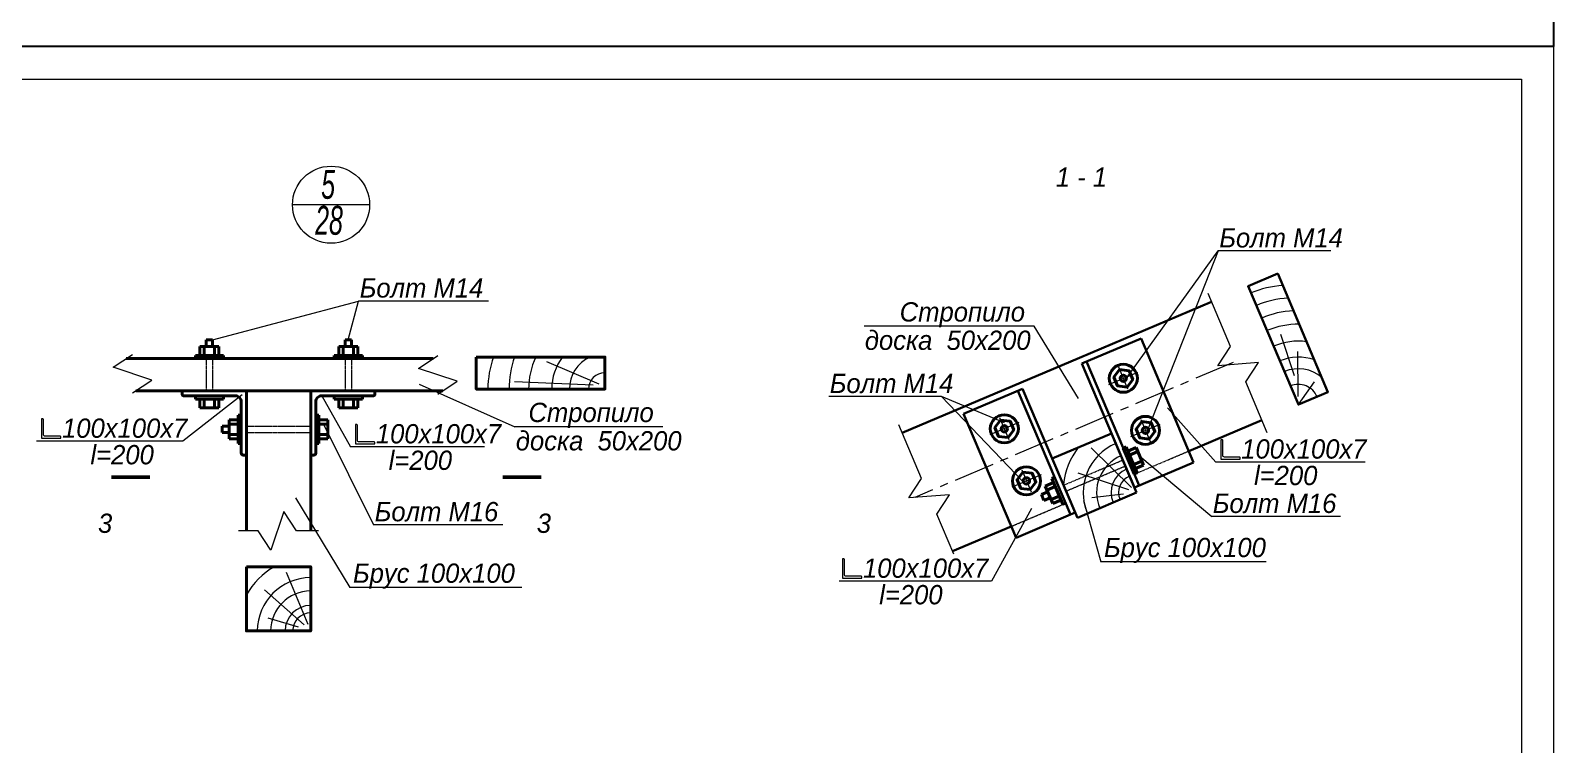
# Model space of a CAD drawing. Header units: millimetres. Extents: x 1582001 to 3303937, y 226471 to 491235.
# Drawn here: x 1642317 to 1665923, y 280395 to 291505 of the extents above; entities that cross this region are included whole.
import ezdxf
from ezdxf.enums import TextEntityAlignment as Align

# ---------------------------------------------------------------- set-up
doc = ezdxf.new("R2010")
doc.units = ezdxf.units.MM
for name, pattern in [('CENTER', [50.8, 31.75, -6.35, 6.35, -6.35]), ('CONTI', [0]), ('DASHED', [0.75, 0.5, -0.25]), ('осевая', [50.8, 31.75, -6.35, 6.35, -6.35])]:
    doc.linetypes.add(name, pattern=pattern)
doc.layers.add('Spezifikazia', color=250, linetype='Continuous')
doc.layers.add('Формуляр', color=138, linetype='Continuous')
for name, color, linetype, lineweight in [('Оси', 251, 'CENTER', 9), ('Основная', 250, 'Continuous', 40), ('Размер', 84, 'Continuous', 20), ('Размеры', 7, 'Continuous', 18), ('Текст', 202, 'Continuous', 15), ('Тонкая', 6, 'Continuous', 15)]:
    doc.layers.add(name, color=color, linetype=linetype, lineweight=lineweight)
doc.styles.add('STYLE1', font='ARIALNI.TTF', dxfattribs={"height": 300})
doc.styles.add('таймс', font='ariali.ttf', dxfattribs={"width": 0.95, "height": 300})

msp = doc.modelspace()

# ---------------------------------------------------------------- linework, layer by layer
at = {"layer": 'Spezifikazia', "lineweight": 18, "ltscale": 500}
for points in [[(1624000.8, 291255.1), (1666000.8, 291255.1), (1666000.8, 261555.1), (1624000.8, 261555.1)], [(1626000.8, 262055.1), (1626000.8, 290745), (1665500.8, 290745), (1665500.8, 262055.1)]]:
    msp.add_lwpolyline(points, close=True, dxfattribs=at)
at = {"layer": 'Оси', "linetype": 'осевая', "lineweight": 18, "ltscale": 20}
msp.add_line((1661020.5, 286341.1), (1656070.2, 284239.8), dxfattribs=at)
at = {"layer": 'Основная', "lineweight": 30, "ltscale": 2.5}
for p, q in [((1658627.2, 286412.1), (1660684.2, 287285)), ((1658665.3, 286322.4), (1659585.8, 286713.2)), ((1659585.8, 286713.2), (1660403.9, 284785.8)), ((1655873.3, 285244), (1658627.1, 286412.3)), ((1658738.9, 286353.7), (1659557, 284426.4)), ((1658665.3, 286322.4), (1659483.4, 284395.1)), ((1657744.8, 285931.7), (1656824.3, 285541)), ((1657671.1, 285900.4), (1658489.2, 283973.1)), ((1657744.8, 285931.7), (1658562.9, 284004.4)), ((1656824.3, 285541), (1657642.4, 283613.6)), ((1660329.2, 284961.8), (1661465.3, 285443.8)), ((1658206, 284845), (1659126.5, 285235.8)), ((1659517.3, 284315.3), (1659126.5, 285235.8)), ((1658206, 284845), (1658596.8, 283924.5)), ((1659483.4, 284395.1), (1660403.9, 284785.8)), ((1658596.8, 283924.5), (1659517.3, 284315.3)), ((1658562.9, 284004.4), (1657642.4, 283613.6)), ((1656654.4, 283402.8), (1657567.5, 283790.2))]:
    msp.add_line(p, q, dxfattribs=at)
at = {"layer": 'Основная', "ltscale": 2.5}
for p, q in [((1645250.2, 286587.5), (1644954.3, 286587.5)), ((1644954.3, 286587.5), (1644954.3, 286448.6)), ((1645021.6, 286587.5), (1645021.6, 286448.6)), ((1645151.8, 286693.8), (1645051.8, 286693.8)), ((1645182.1, 286587.5), (1645182.1, 286448.6)), ((1645250.2, 286587.5), (1645250.2, 286448.6)), ((1647112.9, 286587.5), (1647408.7, 286587.5)), ((1647112.9, 286587.5), (1647112.9, 286448.6)), ((1647181, 286587.5), (1647181, 286448.6)), ((1647211.2, 286693.8), (1647311.2, 286693.8)), ((1647341.5, 286587.5), (1647341.5, 286448.6)), ((1647408.7, 286587.5), (1647408.7, 286448.6)), ((1643805.5, 286399.9), (1648580, 286399.9)), ((1645319.9, 286448.6), (1644883.7, 286448.6)), ((1644883.7, 286448.6), (1644883.7, 286399.9)), ((1645319.9, 286448.6), (1645319.9, 286399.9)), ((1647043.1, 286448.6), (1647043.1, 286399.9)), ((1647043.1, 286448.6), (1647479.3, 286448.6)), ((1647479.3, 286448.6), (1647479.3, 286399.9)), ((1643955.5, 285899.9), (1648730, 285899.9)), ((1645675.8, 285899.9), (1645675.8, 283721.7)), ((1646675.8, 285899.9), (1646675.8, 283721.7)), ((1644883.7, 285819.9), (1644883.7, 285771.2)), ((1645319.9, 285819.9), (1644883.7, 285819.9)), ((1645250.2, 285771.2), (1644883.7, 285771.2)), ((1644954.3, 285771.2), (1644954.3, 285632.3)), ((1645250.2, 285632.3), (1644954.3, 285632.3)), ((1645021.6, 285771.2), (1645021.6, 285632.3)), ((1645182.1, 285771.2), (1645182.1, 285632.3)), ((1645250.2, 285771.2), (1645250.2, 285632.3)), ((1645250.2, 285771.2), (1645319.9, 285771.2)), ((1645319.9, 285819.9), (1645319.9, 285771.2)), ((1647043.1, 285819.9), (1647043.1, 285771.2)), ((1647043.1, 285819.9), (1647479.3, 285819.9)), ((1647112.9, 285771.2), (1647043.1, 285771.2)), ((1647112.9, 285771.2), (1647479.3, 285771.2)), ((1647112.9, 285771.2), (1647112.9, 285632.3)), ((1647112.9, 285632.3), (1647408.7, 285632.3)), ((1647181, 285771.2), (1647181, 285632.3)), ((1647341.5, 285771.2), (1647341.5, 285632.3)), ((1647408.7, 285771.2), (1647408.7, 285632.3)), ((1647479.3, 285819.9), (1647479.3, 285771.2)), ((1645408.2, 285447.8), (1645408.2, 285152)), ((1645408.2, 285447.8), (1645547.1, 285447.8)), ((1645547.1, 285517.5), (1645595.8, 285517.5)), ((1645547.1, 285517.5), (1645547.1, 285081.3)), ((1646755.8, 285517.5), (1646804.6, 285517.5)), ((1646755.8, 285517.5), (1646755.8, 285081.3)), ((1646804.6, 285447.8), (1646804.6, 285517.5)), ((1646804.6, 285447.8), (1646804.6, 285081.3)), ((1646804.6, 285447.8), (1646943.4, 285447.8)), ((1646943.4, 285447.8), (1646943.4, 285152)), ((1645301.9, 285349.4), (1645301.9, 285249.4)), ((1645408.2, 285379.7), (1645547.1, 285379.7)), ((1645408.2, 285219.2), (1645547.1, 285219.2)), ((1646804.6, 285379.7), (1646943.4, 285379.7)), ((1646804.6, 285219.2), (1646943.4, 285219.2)), ((1645408.2, 285152), (1645547.1, 285152)), ((1645547.1, 285081.3), (1645595.8, 285081.3)), ((1646755.8, 285081.3), (1646804.6, 285081.3)), ((1646804.6, 285152), (1646943.4, 285152)), ((1659310.3, 285007.5), (1659355.2, 285026.6)), ((1659310.3, 285007.5), (1659480.8, 284606)), ((1659382.5, 284962.4), (1659355.2, 285026.6)), ((1659382.5, 284962.4), (1659510.3, 285016.6)), ((1659382.5, 284962.4), (1659525.6, 284625.1)), ((1659409.1, 284899.7), (1659536.9, 284953.9)), ((1659510.3, 285016.6), (1659625.9, 284744.3)), ((1659471.8, 284752), (1659599.6, 284806.2)), ((1659498.1, 284690), (1659625.9, 284744.3)), ((1658097.1, 284416.8), (1658224.9, 284471)), ((1658197.7, 284535.2), (1658242.5, 284554.3)), ((1658197.7, 284535.2), (1658368.1, 284133.7)), ((1659480.8, 284606), (1659525.6, 284625.1)), ((1658037.7, 284284.7), (1658076.7, 284192.7)), ((1658097.1, 284416.8), (1658212.7, 284144.5)), ((1658123.7, 284354.1), (1658251.6, 284408.3)), ((1658186.4, 284206.4), (1658314.2, 284260.6)), ((1658212.7, 284144.5), (1658340.5, 284198.7)), ((1658368.1, 284133.7), (1658413, 284152.8))]:
    msp.add_line(p, q, dxfattribs=at)
at = {"layer": 'Основная', "lineweight": 30, "ltscale": 2.5}
msp.add_lwpolyline([(1661711.7, 287720.9), (1662492.8, 285879.7), (1662032.6, 285684.5), (1661251.4, 287525.6), (1661711.7, 287720.9)], dxfattribs=at)
at = {"layer": 'Основная', "ltscale": 2.5}
for points in [[(1645051.8, 286693.8), (1645051.8, 286587.5)], [(1645151.8, 286693.8), (1645151.8, 286587.5)], [(1647211.2, 286693.8), (1647211.2, 286587.5)], [(1647311.2, 286693.8), (1647311.2, 286587.5)], [(1649249.7, 286424.3), (1649249.7, 285924.3), (1651249.7, 285924.3), (1651249.7, 286424.3), (1649249.7, 286424.3)], [(1645301.9, 285349.4), (1645408.2, 285349.4)], [(1645301.9, 285249.4), (1645408.2, 285249.4)], [(1658037.7, 284284.7), (1658135.5, 284326.2)], [(1658076.7, 284192.7), (1658174.6, 284234.2)], [(1645675.8, 283163.3), (1645675.8, 282163.3), (1646675.8, 282163.3), (1646675.8, 283163.3), (1645675.8, 283163.3)]]:
    msp.add_lwpolyline(points, dxfattribs=at)
for points in [[(1659368.7, 285957.6), (1659221.9, 285975.6), (1659164.1, 286111.8), (1659253.1, 286229.9), (1659399.9, 286211.9), (1659457.7, 286075.7)], [(1657518.6, 285172.3), (1657607.6, 285290.4), (1657549.8, 285426.5), (1657403, 285444.6), (1657314, 285326.4), (1657371.8, 285190.3)], [(1659597.2, 285419.4), (1659508.2, 285301.2), (1659565.9, 285165.1), (1659712.8, 285147), (1659801.8, 285265.2), (1659744, 285401.3)], [(1657747.1, 284634), (1657893.9, 284616), (1657951.7, 284479.8), (1657862.6, 284361.7), (1657715.8, 284379.7), (1657658, 284515.9)]]:
    msp.add_lwpolyline(points, close=True, dxfattribs=at)
for points in [[(1645675.8, 285899.9), (1645675.8, 284899.9), (1645625.8, 284899.9, -0.4142136), (1645595.8, 284929.9), (1645595.8, 285729.9, 0.4142136), (1645505.8, 285819.9), (1644705.8, 285819.9, -0.4142136), (1644675.8, 285849.9), (1644675.8, 285899.9)], [(1646675.8, 285899.9), (1646675.8, 284899.9), (1646725.8, 284899.9, 0.4142136), (1646755.8, 284929.9), (1646755.8, 285729.9, -0.4142136), (1646845.8, 285819.9), (1647645.8, 285819.9, 0.4142136), (1647675.8, 285849.9), (1647675.8, 285899.9)]]:
    msp.add_lwpolyline(points, format="xyb", close=True, dxfattribs=at)
for centre, radius in [((1659310.9, 286093.7), 218.1), ((1659310.9, 286093.7), 49.6), ((1657460.8, 285308.4), 218.1), ((1659655, 285283.2), 218.1), ((1657460.8, 285308.4), 49.6), ((1659655, 285283.2), 49.6), ((1657804.9, 284497.9), 218.1), ((1657804.9, 284497.9), 49.6)]:
    msp.add_circle(centre, radius, dxfattribs=at)
at = {"layer": 'Размер', "ltscale": 100}
for p, q in [((1651159.2, 286001.8), (1650348.5, 286347)), ((1650749.7, 286424.3), (1651249.7, 286424.3)), ((1651067.4, 285985), (1649847.3, 286040.1))]:
    msp.add_line(p, q, dxfattribs=at)
at = {"layer": 'Размеры', "ltscale": 50}
for p, q in [((1660785.6, 288074.5), (1659696.3, 285310.6)), ((1647261.2, 286693.8), (1647420.9, 287295.4)), ((1661971.7, 286132.5), (1661758.7, 286774.1)), ((1662031.6, 285807.8), (1662025.7, 286509.1)), ((1659084, 285997.4), (1659537.9, 286190.1)), ((1659383.3, 285923.3), (1659238.5, 286264.2)), ((1662032.6, 285684.5), (1662280.9, 286040.7)), ((1656482.1, 285810.7), (1657759.2, 284478.5)), ((1657687.8, 285404.8), (1657233.8, 285212.1)), ((1657533.2, 285137.9), (1657388.4, 285478.9)), ((1659582.6, 285453.7), (1659727.3, 285112.7)), ((1659428, 285186.9), (1659881.9, 285379.5)), ((1658809.9, 285010.1), (1659436.5, 284395.7)), ((1658031.8, 284594.2), (1657577.9, 284401.5)), ((1657732.5, 284668.4), (1657877.2, 284327.4)), ((1658604.8, 284621.6), (1659389, 284362.5)), ((1658822.4, 284241.9), (1659314.3, 284297.6)), ((1646296.2, 283079.2), (1646632.9, 282268.9)), ((1645955.5, 282801.8), (1646576.2, 282256.8)), ((1646007.5, 282367.3), (1646482.1, 282226.4))]:
    msp.add_line(p, q, dxfattribs=at)
at = {"layer": 'Размеры', "linetype": 'DASHED', "ltscale": 10}
for p, q in [((1645051.8, 286399.9), (1645051.8, 285899.9)), ((1645151.8, 286399.9), (1645151.8, 285899.9)), ((1647211.2, 286399.9), (1647211.2, 285899.9)), ((1647311.2, 286399.9), (1647311.2, 285899.9)), ((1645687.3, 285349.4), (1646675.8, 285349.4)), ((1645687.3, 285249.4), (1646675.8, 285249.4)), ((1659482.3, 284602.5), (1660329.2, 284961.8)), ((1658381.9, 284430.8), (1659302.4, 284821.5)), ((1658420.9, 284338.8), (1659341.4, 284729.5)), ((1657567.6, 283789.8), (1658414.5, 284149.1))]:
    msp.add_line(p, q, dxfattribs=at)
at = {"layer": 'Размеры', "ltscale": 50}
for points in [[(1642492.1, 285160.8), (1642792.1, 285160.8), (1642792.1, 285181.8, 0.4142136), (1642783.1, 285190.8), (1642549.1, 285190.8, -0.4142136), (1642522.1, 285217.8), (1642522.1, 285451.8, 0.4142136), (1642513.1, 285460.8), (1642492.1, 285460.8)], [(1647371.3, 285073.9), (1647671.3, 285073.9), (1647671.3, 285094.9, 0.4142136), (1647662.3, 285103.9), (1647428.3, 285103.9, -0.4142136), (1647401.3, 285130.9), (1647401.3, 285364.9, 0.4142136), (1647392.3, 285373.9), (1647371.3, 285373.9)], [(1660826, 284837.3), (1661126, 284837.3), (1661126, 284858.3, 0.4142136), (1661117, 284867.3), (1660883, 284867.3, -0.4142136), (1660856, 284894.3), (1660856, 285128.3, 0.4142136), (1660847, 285137.3), (1660826, 285137.3)], [(1654945.3, 282983.3), (1655245.3, 282983.3), (1655245.3, 283004.3, 0.4142136), (1655236.3, 283013.3), (1655002.3, 283013.3, -0.4142136), (1654975.3, 283040.3), (1654975.3, 283274.3, 0.4142136), (1654966.3, 283283.3), (1654945.3, 283283.3)]]:
    msp.add_lwpolyline(points, format="xyb", close=True, dxfattribs=at)
at = {"layer": 'Размеры'}
for points in [[(1644175.4, 284556.6, 60, 60, 0), (1643575.4, 284556.6, 60, 60, 0), (1643775.4, 284556.6, 0, 80, 0), (1643775.4, 284156.6, 0, 0, 0), (1643775.4, 283556.6, 0, 0, 0)], [(1649662.2, 284556.6, 60, 60, 0), (1650262.2, 284556.6, 60, 60, 0), (1650062.2, 284556.6, 0, 80, 0), (1650062.2, 284156.6, 0, 0, 0), (1650062.2, 283556.6, 0, 0, 0)]]:
    msp.add_lwpolyline(points, format="xyseb", dxfattribs=at)
at = {"layer": 'Размеры', "ltscale": 50}
for centre, radius, start, end in [((1661866.9, 286075), 1461.9, 92.98998, 112.98895), ((1661949.7, 285879.7), 1461.9, 92.98998, 112.98895), ((1662032.6, 285684.5), 1461.9, 92.98998, 112.98895), ((1662032.6, 285684.5), 1249.8, 89.40763, 112.98895), ((1662032.6, 285684.5), 986.6, 82.53952, 112.98895), ((1650921.1, 285924.3), 1489.8, 160.38954, 180), ((1651249.7, 285924.3), 1489.8, 160.38954, 180), ((1651249.7, 285924.3), 1185.3, 155.05005, 180), ((1651249.7, 285924.3), 826.1, 142.75265, 180), ((1651249.7, 285924.3), 551.9, 115.04799, 180), ((1662032.6, 285684.5), 737.8, 70.32858, 112.98895), ((1651249.7, 285924.3), 254.3, 90, 180), ((1662032.6, 285684.5), 557.1, 49.16683, 112.98895), ((1662032.6, 285684.5), 314.8, 22.44851, 112.98895), ((1659517.3, 284315.3), 1146.1, 142.24923, 173.75077), ((1659517.3, 284315.3), 829.7, 113, 203), ((1659517.3, 284315.3), 622.6, 113, 203), ((1659517.3, 284315.3), 397, 113, 203), ((1659517.3, 284315.3), 397, 113, 203), ((1659517.3, 284315.3), 280.4, 113, 203), ((1646675.8, 282163.3), 1146.1, 119.24923, 150.75077), ((1646675.8, 282163.3), 829.7, 90, 180), ((1646675.8, 282163.3), 622.6, 90, 180), ((1646675.8, 282163.3), 397, 90, 180), ((1646675.8, 282163.3), 397, 90, 180), ((1646675.8, 282163.3), 280.4, 90, 180)]:
    msp.add_arc(centre, radius, start, end, dxfattribs=at)
at = {"layer": 'Текст', "linetype": 'CONTI', "ltscale": 20}
msp.add_line((1647592.9, 288793), (1646392.9, 288793), dxfattribs=at)
msp.add_circle((1646992.9, 288793), 600, dxfattribs=at)
at = {"layer": 'Тонкая', "ltscale": 100}
for p, q in [((1659360.5, 286093.7), (1660785.6, 288074.5)), ((1662538.3, 288074.5), (1660785.6, 288074.5)), ((1645151.8, 286693.8), (1647420.9, 287295.4)), ((1649440.1, 287295.4), (1647420.9, 287295.4)), ((1645609.4, 285838.7), (1644687.4, 285114.1)), ((1646849.6, 285819.9), (1647294.9, 285027.2)), ((1656482.1, 285810.7), (1654729.4, 285810.7)), ((1657464.8, 285400.4), (1656482.1, 285810.7)), ((1659997.7, 285634.9), (1660749.6, 284790.6)), ((1646874, 285379.7), (1647654, 283815.9)), ((1644687.4, 285114.1), (1642411.3, 285114.1)), ((1649380.4, 285027.2), (1647294.9, 285027.2)), ((1659568.1, 284880.5), (1660684.5, 283945.1)), ((1663069.2, 284790.6), (1660749.6, 284790.6)), ((1657881.4, 284067.4), (1657259.7, 282936.6)), ((1649661.8, 283815.9), (1647654, 283815.9)), ((1662687.5, 283945.1), (1660684.5, 283945.1)), ((1657259.7, 282936.6), (1654892.9, 282936.6))]:
    msp.add_line(p, q, dxfattribs=at)
at = {"layer": 'Тонкая', "ltscale": 0.5}
for p, q in [((1657925.5, 286904.5), (1655279.1, 286904.5)), ((1658614.3, 285777.2), (1657925.5, 286904.5)), ((1648364.9, 286001.6), (1649849.8, 285340.8)), ((1652153.2, 285340.8), (1649849.8, 285340.8)), ((1646437.7, 284234.6), (1647285.6, 282840.2)), ((1658690.7, 284191.8), (1658962, 283239.7)), ((1661530.3, 283239.7), (1658962, 283239.7)), ((1649958.9, 282840.2), (1647285.6, 282840.2))]:
    msp.add_line(p, q, dxfattribs=at)
at = {"layer": 'Тонкая', "ltscale": 100}
for points in [[(1661549.1, 285246.4), (1661213.4, 286037.6), (1661411.5, 286338.8), (1660781, 286288.6), (1660979.1, 286589.9), (1660629.1, 287414.8)], [(1643904.3, 285865.8), (1643904.3, 285865.8), (1644204.3, 286065.8), (1643604.3, 286265.8), (1643904.3, 286465.8), (1643904.3, 286465.8)], [(1648650.8, 285847.1), (1648650.8, 285847.1), (1648950.8, 286047.1), (1648350.8, 286247.1), (1648650.8, 286447.1), (1648650.8, 286447.1)], [(1656673.5, 283357.9), (1656409, 283981.3), (1656607.1, 284282.6), (1655976.6, 284232.4), (1656174.7, 284533.7), (1655819.3, 285371.2)], [(1646796.2, 283721.7), (1646457.6, 283721.7), (1646257.6, 284021.7), (1646057.6, 283421.7), (1645857.6, 283721.7), (1645556.1, 283721.7)]]:
    msp.add_lwpolyline(points, dxfattribs=at)
at = {"layer": 'Формуляр', "color": 0}
msp.add_lwpolyline([(1624000.8, 320955), (1666000.8, 320955), (1666000.8, 291255.1), (1624000.8, 291255.1)], close=True, dxfattribs=at)

# ---------------------------------------------------------------- texts
at = {"color": 0, "style": 'таймс', "width": 0.95}
msp.add_text('1 - 1', height=300, dxfattribs=at).set_placement((1658659.2, 289072.4), align=Align.CENTER)
at = {"layer": 'Размеры', "style": 'таймс', "width": 0.95}
for p in [(1643369, 283988.7), (1650190.7, 283988.7)]:
    msp.add_text('3', height=300, dxfattribs=at).set_placement(p, align=Align.TOP_LEFT)
at = {"layer": 'Текст', "ltscale": 100, "style": 'STYLE1', "width": 0.75}
for s, p in [('5', (1646839.3, 288885.2)), ('28', (1646746.3, 288325.8))]:
    msp.add_text(s, height=450, dxfattribs=at).set_placement(p)
at = {"layer": 'Текст', "color": 0, "linetype": 'Continuous', "style": 'таймс', "width": 0.95}
for s, p in [('Болт М14', (1660802.8, 288128)), ('Болт М14', (1647438.1, 287348.9)), ('Стропило', (1655833.8, 286976.5)), ('доска  50x200', (1655291.7, 286535.2)), ('Болт М14', (1654746.6, 285864.2)), ('Стропило', (1650061.4, 285412.7)), ('100х100х7', (1642810.2, 285167.7)), ('100х100х7', (1647689.4, 285080.7)), ('доска  50x200', (1649865.3, 284971.4)), ('l=200', (1643251.9, 284755.4)), ('l=200', (1647888.7, 284668.4)), ('100х100х7', (1661144, 284844.1)), ('l=200', (1661343.3, 284431.8)), ('Болт М16', (1660701.7, 283998.6)), ('Болт М16', (1647671.2, 283869.4)), ('Брус 100x100', (1659010.2, 283311.7)), ('100х100х7', (1655263.3, 282990.1)), ('Брус 100x100', (1647333.7, 282912.2)), ('l=200', (1655515.2, 282577.8))]:
    msp.add_text(s, height=300, dxfattribs=at).set_placement(p)

doc.saveas('drawing.dxf')
